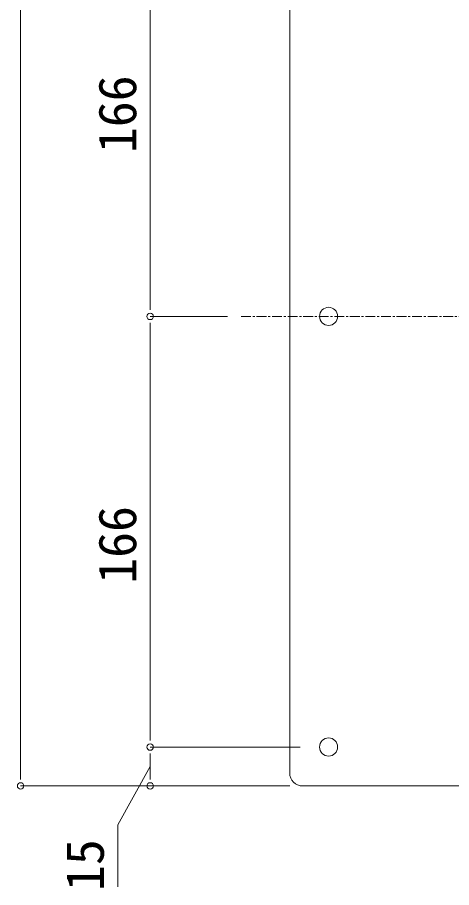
# Model space of a CAD drawing. Units: millimetres, scale not verified. Extents: x -1380 to 1380, y -955 to 955.
# Drawn here: x -736.1 to -568.6, y 4.7 to 340.1 of the extents above; entities that cross this region are included whole.
import ezdxf
from ezdxf.enums import TextEntityAlignment as Align

# ---------------------------------------------------------------- set-up
doc = ezdxf.new("R2010")
doc.units = ezdxf.units.MM
doc.header["$LTSCALE"] = 3
doc.linetypes.add('USER1', pattern=[2, 1.25, -0.25, 0.25, -0.25])
for name, color, linetype, lineweight in [('0-0_0', 7, 'Continuous', 15), ('0-2_L-2', 7, 'Continuous', 18), ('0-3_L-1', 7, 'Continuous', 18), ('0-4_L-5', 2, 'USER1', 18), ('0-8_SUNPO', 7, 'Continuous', 18)]:
    doc.layers.add(name, color=color, linetype=linetype, lineweight=lineweight)
doc.styles.add('ＭＳ ゴシック', font='')
doc.styles.get('ＭＳ ゴシック').set_extended_font_data('MS Gothic')

msp = doc.modelspace()

# ---------------------------------------------------------------- linework, layer by layer
at = {"layer": '0-0_0'}
for p, q in [((-684.877, 227.397), (-684.877, 229.897)), ((-684.877, 222.397), (-684.877, 219.897)), ((-684.877, 61.397), (-684.877, 63.897)), ((-684.877, 56.397), (-684.877, 53.897)), ((-734.877, 46.397), (-734.877, 48.897)), ((-684.877, 46.397), (-684.877, 48.897))]:
    msp.add_line(p, q, dxfattribs=at)
for centre, start, end in [((-684.877, 224.897), 90, 270), ((-684.877, 224.897), 90, 270), ((-684.877, 224.897), 270, 90), ((-684.877, 224.897), 270, 90), ((-684.877, 58.897), 90, 270), ((-684.877, 58.897), 90, 270), ((-684.877, 58.897), 270, 90), ((-684.877, 58.897), 270, 90), ((-734.877, 43.897), 90, 270), ((-734.877, 43.897), 270, 90), ((-684.877, 43.897), 90, 270), ((-684.877, 43.897), 270, 90)]:
    msp.add_arc(centre, 1.25, start, end, dxfattribs=at)
at = {"layer": '0-2_L-2'}
for centre in [(-616.079, 224.897), (-616.079, 58.897)]:
    msp.add_circle(centre, 3.5, dxfattribs=at)
at = {"layer": '0-3_L-1'}
for p, q in [((-631.079, 400.897), (-631.079, 48.897)), ((-626.079, 43.897), (-274.079, 43.897))]:
    msp.add_line(p, q, dxfattribs=at)
msp.add_arc((-626.079, 48.897), 5, 180, 270, dxfattribs=at)
at = {"layer": '0-4_L-5'}
msp.add_line((-250.079, 224.897), (-650.079, 224.897), dxfattribs=at)
at = {"layer": '0-8_SUNPO'}
for p, q in [((-734.877, 48.897), (-734.877, 400.897)), ((-684.877, 229.897), (-684.877, 385.897)), ((-655.079, 224.897), (-684.877, 224.897)), ((-655.079, 224.897), (-684.877, 224.897)), ((-684.877, 63.897), (-684.877, 219.897)), ((-627.079, 58.897), (-684.877, 58.897)), ((-627.079, 58.897), (-684.877, 58.897)), ((-684.877, 48.897), (-684.877, 53.897)), ((-631.079, 43.897), (-734.877, 43.897)), ((-631.079, 43.897), (-684.877, 43.897))]:
    msp.add_line(p, q, dxfattribs=at)
msp.add_lwpolyline([(-684.877, 51.397), (-697.377, 28.884), (-697.377, 4.955)], dxfattribs=at)

# ---------------------------------------------------------------- texts
at = {"layer": '0-8_SUNPO', "style": 'ＭＳ ゴシック'}
for s, p in [('166', (-685.877, 287.846)), ('166', (-685.877, 121.846)), ('15', (-698.377, 3.417))]:
    msp.add_text(s, height=14.66, rotation=90, dxfattribs=at).set_placement(p, align=Align.BOTTOM_LEFT)

doc.saveas('drawing.dxf')
